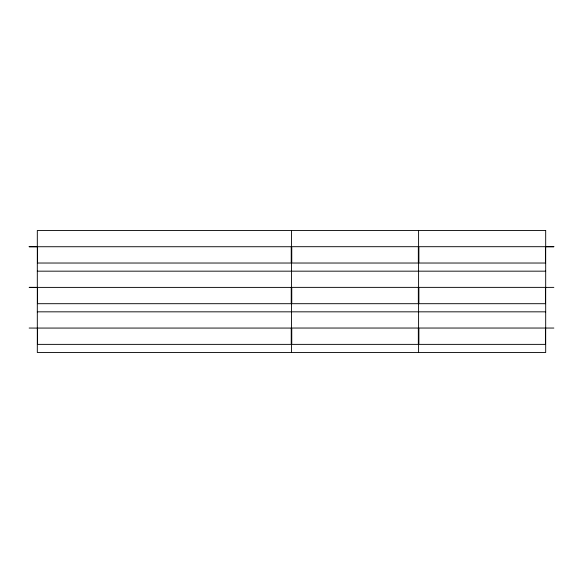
<?xml version="1.0" encoding="UTF-8"?>
<svg xmlns="http://www.w3.org/2000/svg" width="583" height="583" viewBox="0 0 583 583"><rect width="100%" height="100%" fill="white"/><g stroke="black" fill="none" stroke-linecap="round" stroke-linejoin="round"><path stroke-width="0.87" d="M29.15 246.704L37.312 246.704M545.688 246.704L553.85 246.704M29.172 246.747L37.312 246.747M545.688 246.733L553.835 246.733M37.312 271.168L545.688 271.168M545.688 287.404L553.85 287.375M37.312 311.832L545.688 311.832M29.15 328.047L37.312 328.091M545.688 328.047L553.85 328.047M418.594 230.496L418.594 352.504M291.5 230.496L291.5 352.504M545.688 230.496L37.312 230.496L37.312 352.504L545.688 352.504L545.688 230.496M418.339 246.696L291.755 246.696L291.755 263.028L418.339 263.028L418.339 246.696M545.426 246.696L418.849 246.696L418.849 263.028L545.426 263.028L545.426 246.696M291.245 246.733L37.574 246.733L37.574 263.028L291.245 263.028L291.245 246.733M37.312 287.375L29.15 287.375L37.312 287.419M291.245 287.397L37.574 287.397L37.574 303.699L291.245 303.699L291.245 287.397M418.339 287.368L291.755 287.368L291.755 303.699L418.339 303.699L418.339 287.368M545.426 287.368L418.849 287.368L418.849 303.699L545.426 303.699L545.426 287.368M291.245 328.069L37.574 328.069L37.574 344.371L291.245 344.371L291.245 328.069M418.339 328.04L291.755 328.04L291.755 344.371L418.339 344.371L418.339 328.04M545.426 328.04L418.849 328.04L418.849 344.371L545.426 344.371L545.426 328.04"/></g></svg>
